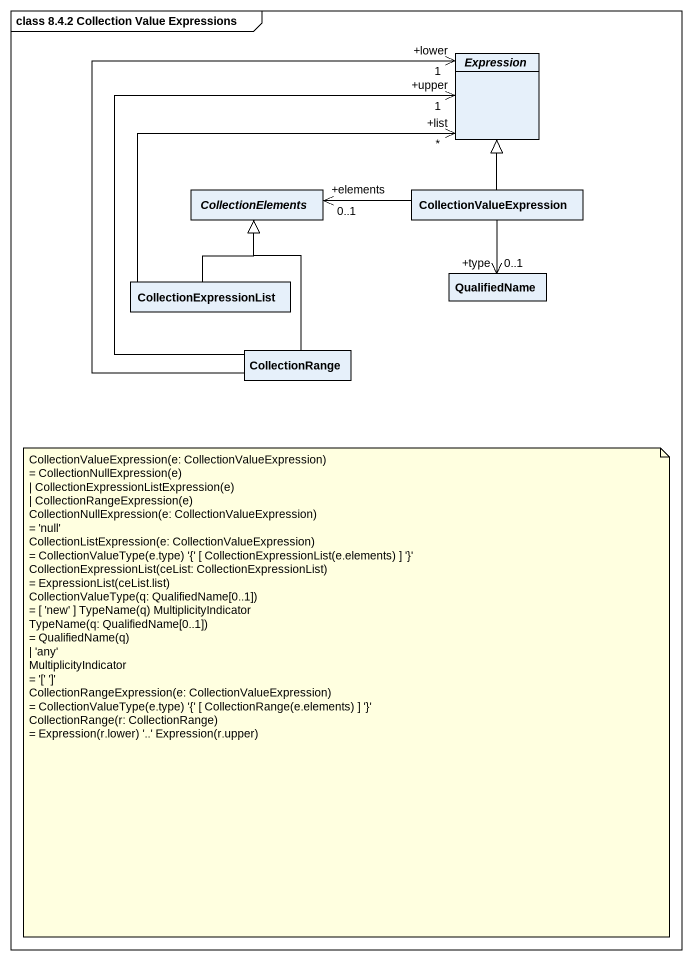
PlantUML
@startuml
mainframe class 8.4.2 Collection Value Expressions
hide circle
hide empty members
abstract class Expression
abstract class CollectionElements
class CollectionValueExpression
class CollectionExpressionList
class QualifiedName
class CollectionRange
CollectionValueExpression -up-|> Expression
CollectionValueExpression -left-> "+elements\n0..1" CollectionElements
CollectionValueExpression --> "+type\n0..1" QualifiedName
CollectionExpressionList -up-> "+list\n*" Expression
CollectionExpressionList -up-|> CollectionElements
CollectionRange -up-> "+lower\n1" Expression
CollectionRange -up-> "+upper\n1" Expression
CollectionRange -up-|> CollectionElements
note as N1
  CollectionValueExpression(e: CollectionValueExpression)
  ~= CollectionNullExpression(e)
  ~| CollectionExpressionListExpression(e)
  ~| CollectionRangeExpression(e)
  CollectionNullExpression(e: CollectionValueExpression)
  ~= 'null'
  CollectionListExpression(e: CollectionValueExpression)
  ~= CollectionValueType(e.type) '{' [ CollectionExpressionList(e.elements) ] '}'
  CollectionExpressionList(ceList: CollectionExpressionList)
  ~= ExpressionList(ceList.list)
  CollectionValueType(q: QualifiedName[0..1])
  ~= [ 'new' ] TypeName(q) MultiplicityIndicator
  TypeName(q: QualifiedName[0..1])
  ~= QualifiedName(q)
  ~| 'any'
  MultiplicityIndicator
  ~= '[' ']'
  CollectionRangeExpression(e: CollectionValueExpression)
  ~= CollectionValueType(e.type) '{' [ CollectionRange(e.elements) ] '}'
  CollectionRange(r: CollectionRange)
  ~= Expression(r.lower) '..' Expression(r.upper)
end note
@enduml
